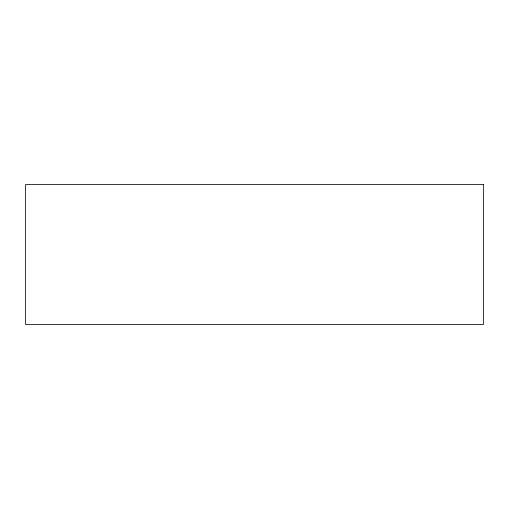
<?xml version="1.0" encoding="UTF-8"?>
<svg xmlns="http://www.w3.org/2000/svg" width="509" height="509" viewBox="0 0 509 509"><rect width="100%" height="100%" fill="white"/><g stroke="black" fill="none" stroke-linecap="round" stroke-linejoin="round"><path stroke-width="0.76" d="M483.55 184.621L25.45 184.621L25.45 324.379L483.55 324.379L483.55 184.621"/></g></svg>
